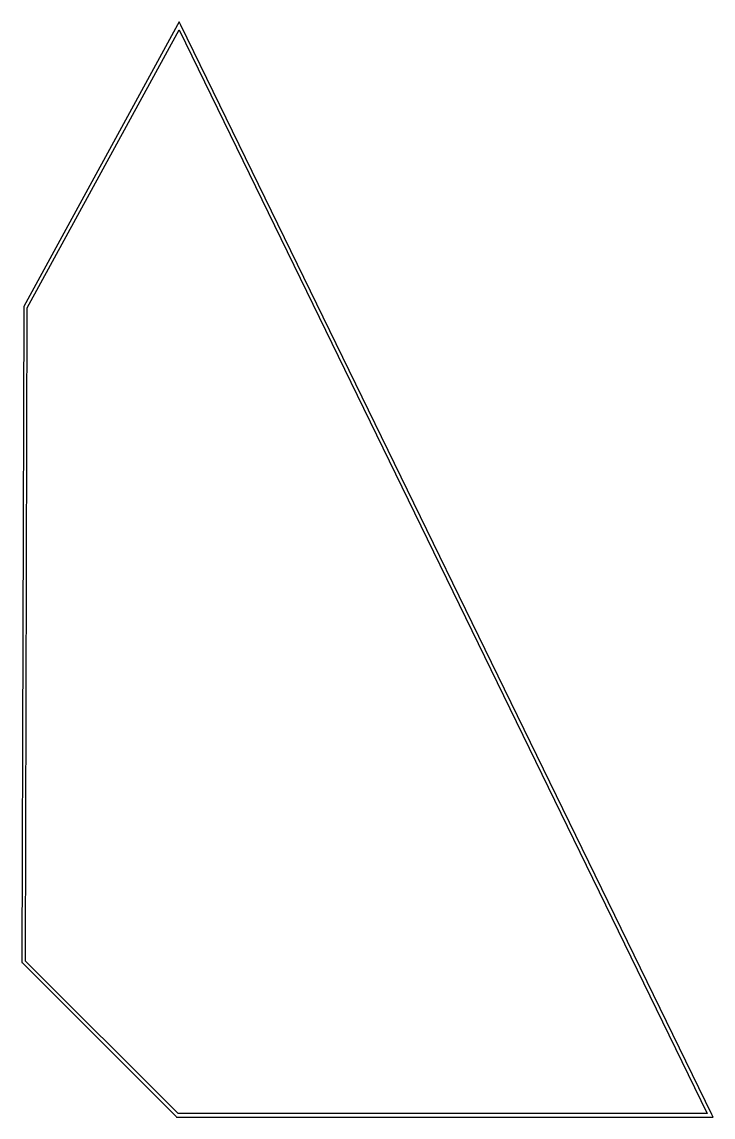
# Model space of a CAD drawing. Extents: x 0 to 50.6, y 0 to 80.2.
import ezdxf

# ---------------------------------------------------------------- set-up
doc = ezdxf.new("R2010")
doc.units = 0

msp = doc.modelspace()

# ---------------------------------------------------------------- linework, layer by layer
at = {"layer": 'Layer 1'}
for p, q in [((11.4019, 80.017), (0.148828, 59.3878)), ((0.396875, 59.2968), (11.5094, 79.6615)), ((11.5176, 80.2402), (11.4019, 80.017)), ((11.5094, 79.6615), (50.1964, 0.261757)), ((11.5094, 79.6615), (11.5094, 79.6615)), ((11.51766, 80.240254), (11.5176, 80.2402)), ((11.633415, 80.008744), (11.51766, 80.240254)), ((50.518815, 0.187344), (11.633415, 80.008744)), ((0.148828, 59.3878), (0.132292, 59.363)), ((0.132292, 59.329927), (0, 11.382527)), ((0.132292, 59.363), (0.132292, 59.329927)), ((0.264583, 11.4321), (0.396875, 59.2968)), ((0, 11.382527), (0, 11.324663)), ((0, 11.324663), (0.041341, 11.29159)), ((0.041341, 11.29159), (11.286141, 0.03849)), ((11.4432, 0.261757), (0.264583, 11.4321)), ((11.286141, 0.03849), (11.327482, -0.002838)), ((50.1964, 0.261757), (11.4432, 0.261757)), ((50.618034, -0.002838), (50.518815, 0.187344)), ((11.327482, -0.002838), (11.38536, -0.002838)), ((11.38536, -0.002838), (50.40306, -0.002838)), ((50.40306, -0.002838), (50.618034, -0.002838))]:
    msp.add_line(p, q, dxfattribs=at)

doc.saveas('drawing.dxf')
